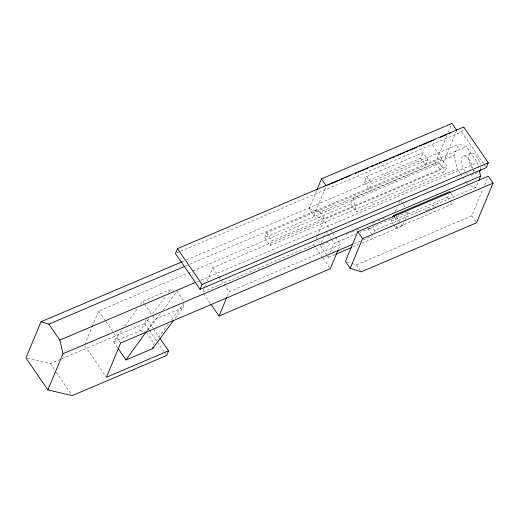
<?xml version="1.0" encoding="UTF-8"?>
<svg xmlns="http://www.w3.org/2000/svg" width="519" height="519" viewBox="0 0 519 519"><rect width="100%" height="100%" fill="white"/><g stroke="black" fill="none" stroke-linecap="round" stroke-linejoin="round"><path stroke-width="0.39" stroke-dasharray="2.6 1.95" d="M153.598 344.986L153.974 343.546L168.824 323.577M175.169 318.329L183.311 307.378L184.446 303.051M84.753 344.545L91.882 327.418M92.194 326.672L98.701 311.043L191.952 271.398M62.183 358.597L144.645 323.545L146.592 318.867L153.001 328.19M204.097 288.389L202.566 292.074L313.813 244.786L315.039 241.835M204.408 287.649L205.939 283.964M207.165 281.013L212.693 267.746L323.934 220.458L329.883 229.113M227.322 296.135L229.164 291.71L340.412 244.423L332.634 233.109M264.573 237.618L266.597 232.752L441.559 158.379L439.535 163.238L264.573 237.618L270.062 245.604L445.03 171.231L447.054 166.365L432.003 144.47M270.062 245.604L272.086 240.738L447.054 166.365M456.435 131.099L440.242 169.992L324.881 219.031L313.904 215.541L309.123 208.593L316.545 190.752M313.904 215.541L325.971 186.555M316.266 238.889L317.187 236.677M317.492 235.937L323.934 220.458M321.404 242.431L323.253 237.987M323.564 237.241L325.102 233.537M327.489 256.049L328.404 257.379L329.02 255.893M330.564 252.189L334.268 243.301L355.774 234.153M192.698 271.087L350.857 203.857L353.186 198.264L453.982 155.415L458.64 144.237L466.458 146.637L477.441 162.616L478.667 167.897M427.812 159.644L371.507 183.577L369.178 189.169L364.396 182.214L366.725 176.622L423.03 152.69L427.812 159.644L425.483 165.23L420.701 158.282L423.03 152.69M338.57 248.848L340.412 244.423M374.277 232.317L375.146 230.215L475.949 187.372L478.434 181.41M393.318 224.279L391.144 221.12L392.306 218.324M395.257 211.648L397.106 207.204M398.65 203.493L399.883 200.529M393.752 224.909L395.926 228.068L396.795 225.973M361.782 243.19L402.569 225.856L403.801 222.891M405.345 219.18L408.434 211.771L360.225 232.265M309.123 208.593L320.106 212.076L435.46 163.044L446.671 136.114M448.228 132.371L451.965 123.399M180.677 251.3L461.67 131.858L463.694 126.993M391.144 221.12L447.449 197.188L448.611 194.391M395.926 228.068L452.231 204.136L453.392 201.346M352.018 263.496L356.41 264.891L471.765 215.852L482.975 188.922M484.532 185.186L487.646 177.706M117.56 347.691L113.57 341.891L122.484 329.461M124.832 326.192L137.97 307.877M140.312 304.608L142.66 301.338L170.907 289.33L173.956 290.283M147.091 330.506L155.064 319.386L183.311 307.378M113.57 341.891L140.247 330.551L149.829 317.667M152.703 313.807L165.639 296.414M168.513 292.554L170.907 289.33M147.785 330.519L160.715 313.132M163.115 309.908L177.005 291.23L183.732 301.02M171.698 319.717L184.634 302.324M176.947 252.889L179.931 251.618M364.396 182.214L420.701 158.282M181.974 261.842L185.705 260.259M186.444 259.941L458.64 144.237M185.315 266.143L189.046 264.56M189.792 264.242L466.458 146.637M463.701 156.089L471.116 152.936M350.857 203.857L356.345 211.843L457.148 168.993L459.892 172.989M196.299 282.122L200.029 280.532M200.775 280.215L477.441 162.616M477.564 172.678L470.889 175.519A10.399 4.736 67 0 0 471.998 174.968M328.326 241.925L320.171 245.396L327.035 255.38M346.128 234.361L351.318 232.155M352.057 231.837L360.218 228.373M372.084 223.326L374.309 222.385M378.014 220.809L381.725 219.232M382.464 218.914L384.689 217.967M27.52 358.35L50.298 363.65L61.437 358.914M425.664 210.831L427.883 209.884M428.623 209.572L432.327 207.996M433.073 207.678L438.257 205.479M354.172 243.735L360.141 241.199M363.125 239.927L372.824 235.808M328.404 257.379L335.079 254.544M352.881 246.973L358.811 244.455M470.266 185.627L475.949 187.372M368.75 228.256L375.146 230.215M140.247 330.551L145.586 332.212M346.893 261.868L351.285 263.263M461.67 131.858L483.546 163.68M484 164.348L485.369 166.333M460.353 173.657L462.182 176.317M462.643 176.985L465.841 181.644M466.302 182.305L467.677 184.303M439.535 163.238L445.03 171.231M435.46 163.044L440.242 169.992M471.765 215.852L476.546 222.807M451.076 193.49L454.119 197.914M447.449 197.188L449.623 200.347M450.057 200.976L452.231 204.136M401.109 201.119L402.939 203.785M403.399 204.447L405.229 207.113M396.166 216.533L402.569 225.856M366.725 176.622L371.507 183.577M394.777 217.422L398.248 222.482M367.789 228.483L371.448 233.81M320.106 212.076L324.881 219.031M356.41 264.891L360.322 270.581M330.344 229.781L332.173 232.441M326.029 231.318L327.405 233.31M327.859 233.978L331.064 238.636M331.524 239.304L334.268 243.301M313.813 244.786L315.643 247.446M316.097 248.114L322.507 257.43M322.961 258.099L330.285 268.751M266.597 232.752L272.086 240.738M212.693 267.746L218.642 276.4M219.096 277.068L220.925 279.728M221.386 280.396L229.164 291.71M203.48 293.404L210.344 303.388M142.66 301.338L143.99 303.271M144.431 303.92L151.963 314.877M152.404 315.52L155.064 319.386M153.455 328.851L159.404 337.506M144.645 323.545L148.765 329.533M149.219 330.201L157.004 341.515M157.458 342.183L163.868 351.506M164.322 352.167L166.151 354.834M146.345 332.452L153.974 343.546M98.701 311.043L105.565 321.027M106.019 321.689L113.804 333.01M114.258 333.672L120.668 342.994M84.902 345.952L105.954 376.573M50.298 363.65L54.417 369.638M56.247 372.305L71.343 394.271M453.982 155.415L457.148 168.993M353.186 198.264L356.345 211.843M467.509 174.248A10.399 4.736 67 0 1 466.471 173.268M464.966 171.393A10.399 4.736 67 0 1 463.11 156.284A10.399 4.736 67 0 1 472.822 167.501M473.211 169.927A10.399 4.736 67 0 1 473.198 172.074M474.924 171.095A10.399 4.736 67 0 1 473.886 170.115M472.381 168.24A10.399 4.736 67 0 1 470.525 153.131A10.399 4.736 67 0 1 480.237 164.348M480.672 167.527A10.399 4.736 67 0 1 480.62 168.922"/><path stroke-width="0.78" d="M118.001 348.333L125.981 359.933L152.651 348.599L153.027 347.153M181.974 261.842L41.033 321.754L25.95 357.98L47.917 389.938L72.264 395.601L166.612 355.496L168.558 350.818L159.865 338.174M47.917 389.938L62.994 353.705L59.834 340.127L48.851 324.154L41.033 321.754M177.479 248.659L175.454 253.525L200.068 289.323L486.277 167.663L488.301 162.797L463.694 126.993L177.479 248.659L202.092 284.457L200.068 289.323M210.805 304.056L219.037 316.039L226.712 297.608M316.856 190.006L321.501 178.854L451.965 123.399L456.746 130.347M337.953 250.32L330.285 268.751L219.037 316.039M357.805 231.669L345.427 261.401L350.208 268.355L361.192 271.839L476.546 222.807L493.05 183.162L488.269 176.207L357.805 231.669L362.58 238.617L350.208 268.355M392.889 216.929L393.473 215.528L449.772 191.595L450.641 192.86M478.745 180.664L480.6 176.194L479.199 170.154M125.981 359.933L146.15 331.81M152.651 348.599L173.729 320.262M327.768 185.173L330.006 184.226M331.498 183.59L339.698 180.106M341.191 179.47L343.422 178.517M344.914 177.887L347.153 176.934M348.645 176.304L350.883 175.351M355.353 173.45L356.845 172.814M358.337 172.185L360.575 171.231M362.061 170.595L364.299 169.648M365.791 169.012L368.029 168.059M371.753 166.476L373.991 165.529M375.484 164.893L377.722 163.939M379.207 163.31L381.446 162.356M382.938 161.727L387.414 159.82M388.9 159.19L391.138 158.237M392.63 157.601L394.868 156.654M396.36 156.018L404.561 152.534M406.046 151.898L408.284 150.951M409.776 150.315L416.485 147.461M419.469 146.196L421.707 145.242M423.199 144.613L433.631 140.175M440.346 137.321L447.054 134.473M449.292 133.519L450.784 132.883M48.851 324.154L184.569 266.461M59.834 340.127L195.553 282.433M202.092 284.457L488.301 162.797M62.994 353.705L480.6 176.194M362.58 238.617L493.05 183.162M352.68 244.371L120.668 342.994L106.408 377.242L168.558 350.818M335.825 254.226L351.395 247.608M393.473 215.528L394.343 216.793M321.501 178.854L326.276 185.808M480.523 169.544A10.399 4.736 67 0 1 479.413 171.815"/></g></svg>
